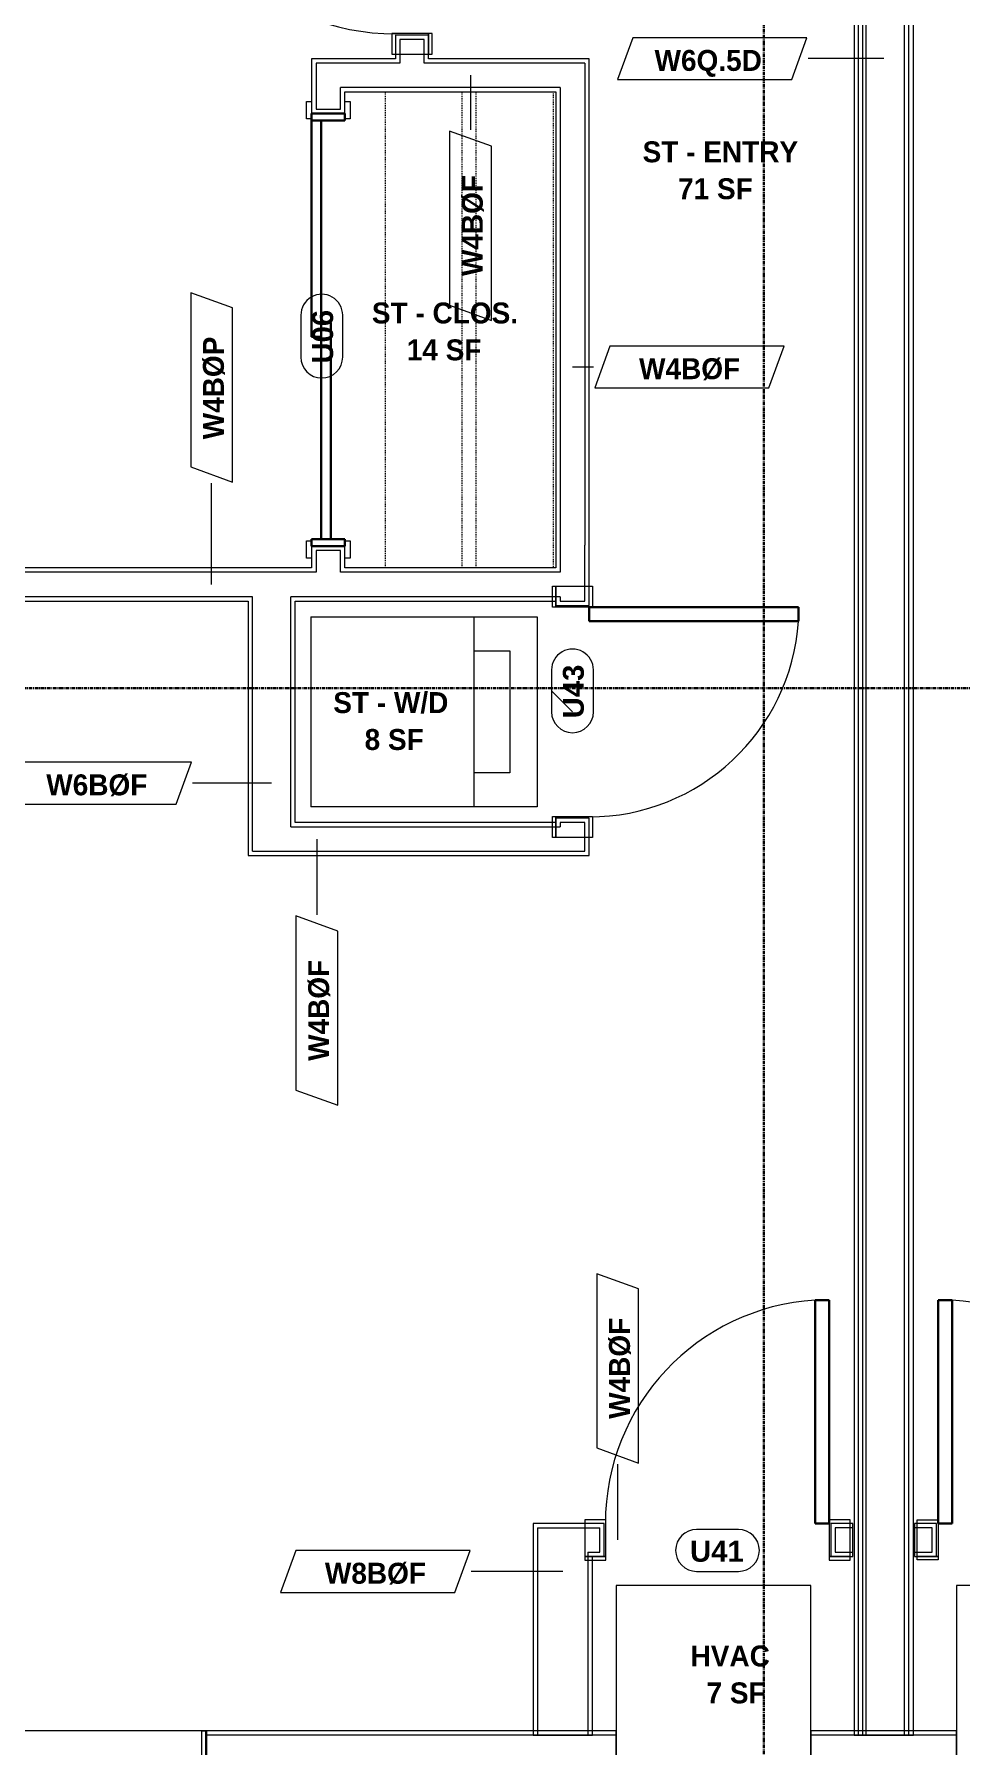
# Model space of a CAD drawing. Header units: inches. Extents: x -4058 to -1781, y 9814 to 12264.
# Drawn here: x -3258.9 to -3126.1, y 10015.6 to 10260.9 of the extents above; entities that cross this region are included whole.
import ezdxf

# ---------------------------------------------------------------- set-up
doc = ezdxf.new("R2010")
doc.units = ezdxf.units.IN
doc.header["$MEASUREMENT"] = 0
doc.linetypes.add('Dash', pattern=[0.25, 0.125, -0.125])
doc.linetypes.add('Grid Line 1_2_', pattern=[0.875, 0.5, -0.125, 0.125, -0.125])
for name, color, linetype, lineweight in [('0-1', 7, 'Continuous', 5), ('0-2', 7, 'Continuous', 9), ('A-AREA-IDEN', 2, 'Continuous', 9), ('A-DETL-GENF-HDLN-1', 7, 'Dash', 9), ('A-DETL-GENF-HDLN-2', 1, 'Continuous', 18), ('A-DOOR-3', 31, 'Continuous', 9), ('A-DOOR-4', 31, 'Continuous', 30), ('A-DOOR-FRAM-3', 31, 'Continuous', 30), ('A-DOOR-IDEN', 31, 'Continuous', 9), ('A-GENM-1', 7, 'Continuous', 9), ('A-GLAZ', 151, 'Continuous', 18), ('A-GLAZ-1', 10, 'Continuous', 30), ('A-GLAZ-2', 7, 'Continuous', 9), ('A-WALL', 113, 'Continuous', 18), ('A-WALL-1', 7, 'Continuous', 9), ('A-WALL-2', 250, 'Continuous', 18), ('A-WALL-3', 113, 'Continuous', 9), ('A-WALL-IDEN', 211, 'Continuous', 9), ('I-WALL-1', 7, 'Continuous', 9), ('I-WALL-2', 2, 'Continuous', 9), ('P-SANR-FIXT', 6, 'Continuous', 9), ('Q-CASE', 31, 'Continuous', 9), ('Q-CASE-HDLN', 31, 'Dash', 9), ('S-GRID-1', 1, 'Grid Line 1_2_', 30)]:
    doc.layers.add(name, color=color, linetype=linetype, lineweight=lineweight)
doc.styles.add('Arial_B', font='arialbd.ttf', dxfattribs={"height": 3})
doc.styles.add('Century Gothic_B_1', font='GOTHICB.TTF', dxfattribs={"height": 3})

# ---------------------------------------------------------------- blocks, each defined once
blk = doc.blocks.new('V-Series_EWC4_SPVU_RFA_2015 - 1ST FLOOR-2484708-UNIT PLANS - 1ST FLOOR')
at = {"layer": 'A-GENM-1'}
for p, q in [((-3126.69, 12090.69), (-3127.25, 12090.69)), ((-3127.25, 12090.69), (-3127.25, 12089.69)), ((-3098.81, 12090.69), (-3126.69, 12090.69)), ((-3126.69, 12090.69), (-3126.69, 12089.69)), ((-3126.69, 12089.69), (-3126.69, 12090.69)), ((-3098.81, 12089.69), (-3098.81, 12090.69)), ((-3098.25, 12090.69), (-3098.81, 12090.69)), ((-3098.81, 12090.69), (-3098.81, 12089.69)), ((-3098.25, 12089.69), (-3098.25, 12090.69)), ((-3127.25, 12089.69), (-3126.69, 12089.69)), ((-3126.69, 12089.69), (-3098.81, 12089.69)), ((-3126.69, 12089.69), (-3126.69, 12060.25)), ((-3126.25, 12089.69), (-3126.69, 12089.69)), ((-3126.25, 12088.69), (-3126.25, 12089.69)), ((-3123.45, 12088.69), (-3126.25, 12088.69)), ((-3122.95, 12089.69), (-3123.45, 12089.69)), ((-3123.45, 12089.69), (-3123.45, 12088.69)), ((-3122.95, 12088.69), (-3122.95, 12089.69)), ((-3119.97, 12088.69), (-3122.95, 12088.69)), ((-3119.47, 12089.69), (-3119.97, 12089.69)), ((-3119.97, 12089.69), (-3119.97, 12088.69)), ((-3119.47, 12088.69), (-3119.47, 12089.69)), ((-3116.48, 12088.69), (-3119.47, 12088.69)), ((-3115.98, 12089.69), (-3116.48, 12089.69)), ((-3116.48, 12089.69), (-3116.48, 12088.69)), ((-3115.98, 12088.69), (-3115.98, 12089.69)), ((-3113, 12088.69), (-3115.98, 12088.69)), ((-3112.5, 12089.69), (-3113, 12089.69)), ((-3113, 12089.69), (-3113, 12088.69)), ((-3112.5, 12088.69), (-3112.5, 12089.69)), ((-3109.51, 12088.69), (-3112.5, 12088.69)), ((-3109.01, 12089.69), (-3109.51, 12089.69)), ((-3109.51, 12089.69), (-3109.51, 12088.69)), ((-3109.01, 12088.69), (-3109.01, 12089.69)), ((-3106.03, 12088.69), (-3109.01, 12088.69)), ((-3105.53, 12089.69), (-3106.03, 12089.69)), ((-3106.03, 12089.69), (-3106.03, 12088.69)), ((-3105.53, 12088.69), (-3105.53, 12089.69)), ((-3102.55, 12088.69), (-3105.53, 12088.69)), ((-3102.05, 12089.69), (-3102.55, 12089.69)), ((-3102.55, 12089.69), (-3102.55, 12088.69)), ((-3102.05, 12088.69), (-3102.05, 12089.69)), ((-3099.25, 12088.69), (-3102.05, 12088.69)), ((-3098.81, 12089.69), (-3099.25, 12089.69)), ((-3099.25, 12089.69), (-3099.25, 12088.69)), ((-3098.81, 12089.69), (-3098.25, 12089.69)), ((-3098.81, 12060.25), (-3098.81, 12089.69)), ((-3126.69, 12060.25), (-3098.81, 12060.25))]:
    blk.add_line(p, q, dxfattribs=at)
blk = doc.blocks.new('Window-Double_Hung-Marvin-Essential - 1-WIDE _TEMP ALL_ ESDH3066-3454274-UNIT PLANS - 1ST FLOOR')
at = {"layer": 'A-DETL-GENF-HDLN-1'}
blk.add_line((16.1, 3.97), (-16.5, 3.97), dxfattribs=at)
at = {"layer": 'A-DETL-GENF-HDLN-2'}
for p, q in [((-19.25, 2.98), (-19.25, 2.94)), ((-17.75, 2.98), (-19.25, 2.98)), ((-19.25, 2.94), (-17.9, 2.94)), ((-17.9, 2.94), (-17.9, 2.83)), ((-17.9, 2.83), (-17.75, 2.83)), ((-17.75, 4.03), (-17.16, 4.03)), ((-17.75, 4.03), (-17.75, 0.94)), ((-17.08, 3.62), (-17.16, 4.03)), ((-17.08, 3.62), (-16.19, 3.62)), ((-16.85, 4), (-16.85, 3.62)), ((-16.3, 4), (-16.85, 4)), ((-16.38, 3.52), (-16.72, 3.52)), ((-16.72, 3.52), (-16.72, 0.94)), ((-15.34, 3.44), (-16.56, 3.44)), ((-16.56, 2.5), (-16.56, 3.44)), ((-16.56, 2.5), (-15.34, 2.5)), ((-16.38, 3.62), (-16.38, 3.52)), ((-16.3, 3.76), (-16.3, 4)), ((-16.18, 3.76), (-16.3, 3.76)), ((-16.19, 3.72), (-16.1, 3.72)), ((-16.19, 3.62), (-16.19, 3.72)), ((-16.18, 3.97), (-16.1, 3.97)), ((-16.18, 3.97), (-16.18, 3.76)), ((-16.1, 3.72), (-16.1, 3.97)), ((-15.94, 2.62), (-15.94, 3.34)), ((-15.94, 3.34), (-15.28, 3.34)), ((-15.28, 2.62), (-15.94, 2.62)), ((-15.84, 2.63), (-15.84, 3.32)), ((-15.54, 2.76), (-15.54, 3.2)), ((-15.34, 3.44), (-15.28, 3.38)), ((-15.34, 2.5), (-15.28, 2.56)), ((-15.28, 3.34), (-15.28, 3.38)), ((-15.28, 2.56), (-15.28, 2.62)), ((15.34, 3.44), (15.28, 3.38)), ((15.28, 3.34), (15.28, 3.38)), ((15.94, 3.34), (15.28, 3.34)), ((15.28, 2.56), (15.28, 2.62)), ((15.28, 2.62), (15.94, 2.62)), ((15.34, 2.5), (15.28, 2.56)), ((15.34, 3.44), (16.56, 3.44)), ((16.56, 2.5), (15.34, 2.5)), ((15.54, 2.76), (15.54, 3.2)), ((15.84, 2.63), (15.84, 3.32)), ((15.94, 2.62), (15.94, 3.34)), ((16.18, 3.97), (16.1, 3.97)), ((16.1, 3.72), (16.1, 3.97)), ((16.19, 3.72), (16.1, 3.72)), ((16.18, 3.97), (16.18, 3.76)), ((16.18, 3.76), (16.3, 3.76)), ((16.19, 3.62), (16.19, 3.72)), ((17.08, 3.62), (16.19, 3.62)), ((16.3, 3.76), (16.3, 4)), ((16.3, 4), (16.85, 4)), ((16.38, 3.62), (16.38, 3.52)), ((16.38, 3.52), (16.72, 3.52)), ((16.56, 2.5), (16.56, 3.44)), ((16.72, 3.52), (16.72, 0.94)), ((16.85, 4), (16.85, 3.62)), ((17.08, 3.62), (17.16, 4.03)), ((17.75, 4.03), (17.16, 4.03)), ((17.75, 4.03), (17.75, 0.94)), ((17.75, 2.98), (19.25, 2.98)), ((17.9, 2.83), (17.75, 2.83)), ((17.9, 2.94), (17.9, 2.83)), ((19.25, 2.94), (17.9, 2.94)), ((19.25, 2.98), (19.25, 2.94)), ((-16.72, 0.94), (-17.75, 0.94)), ((-17.13, 0.91), (-17.13, -4.44)), ((-15.34, 2.22), (-16.56, 2.22)), ((-16.56, 1.28), (-16.56, 2.22)), ((-16.56, 1.28), (-15.34, 1.28)), ((-15.94, 1.4), (-15.94, 2.12)), ((-15.94, 2.12), (-15.28, 2.12)), ((-15.28, 1.4), (-15.94, 1.4)), ((-15.84, 1.41), (-15.84, 2.1)), ((-15.54, 1.54), (-15.54, 1.98)), ((-15.34, 2.22), (-15.28, 2.16)), ((-15.34, 1.28), (-15.28, 1.34)), ((-15.28, 2.12), (-15.28, 2.16)), ((-15.28, 1.34), (-15.28, 1.4)), ((15.34, 2.22), (15.28, 2.16)), ((15.28, 2.12), (15.28, 2.16)), ((15.94, 2.12), (15.28, 2.12)), ((15.28, 1.34), (15.28, 1.4)), ((15.28, 1.4), (15.94, 1.4)), ((15.34, 1.28), (15.28, 1.34)), ((15.34, 2.22), (16.56, 2.22)), ((16.56, 1.28), (15.34, 1.28)), ((15.54, 1.54), (15.54, 1.98)), ((15.84, 1.41), (15.84, 2.1)), ((15.94, 1.4), (15.94, 2.12)), ((16.56, 1.28), (16.56, 2.22)), ((16.72, 0.94), (17.75, 0.94)), ((17.12, -4.44), (17.12, 0.91)), ((-17.13, -4.44), (-17.75, -4.44)), ((17.12, -4.44), (17.75, -4.44))]:
    blk.add_line(p, q, dxfattribs=at)
at = {"layer": 'A-GLAZ'}
for p, q in [((15.84, 3.32), (-15.84, 3.32)), ((15.84, 3.2), (-15.84, 3.2)), ((15.84, 2.76), (-15.84, 2.76)), ((15.84, 2.63), (-15.84, 2.63)), ((15.84, 2.1), (-15.84, 2.1)), ((15.84, 1.98), (-15.84, 1.98)), ((15.84, 1.54), (-15.84, 1.54)), ((15.84, 1.41), (-15.84, 1.41))]:
    blk.add_line(p, q, dxfattribs=at)
at = {"layer": 'A-GLAZ-1'}
for p, q in [((-17.75, 4.03), (-17.75, 0.94)), ((17.75, 0.94), (17.75, 4.03)), ((-17.75, 0.91), (-17.75, -4.44)), ((17.75, -4.44), (17.75, 0.91))]:
    blk.add_line(p, q, dxfattribs=at)
at = {"layer": 'A-GLAZ-2'}
for p, q in [((17.75, 4.03), (-17.75, 4.03)), ((19.62, 4.5), (17.75, 4.5)), ((17.75, 4.5), (17.75, 4.44)), ((17.75, 4.44), (19.62, 4.44)), ((19.62, 4.44), (19.62, 4.5)), ((-17.75, 0.94), (17.75, 0.94)), ((-17.75, -4.44), (17.75, -4.44))]:
    blk.add_line(p, q, dxfattribs=at)
blk = doc.blocks.new('CTR - 1st Phase - Shell_rvt-1-UNIT PLANS - 1ST FLOOR')
at = {"layer": 'A-WALL-1'}
for p, q in [((-3175.44, 10017.71), (-3234.22, 10017.71)), ((-3175.44, 10010.59), (-3175.44, 10017.71)), ((-3126.69, 10017.71), (-3147.56, 10017.71)), ((-3147.56, 10017.71), (-3147.56, 10010.59)), ((-3126.69, 10010.59), (-3126.69, 10017.71))]:
    blk.add_line(p, q, dxfattribs=at)
at = {"layer": 'A-WALL-2'}
for p, q in [((-3175.44, 10017.09), (-3234.22, 10017.09)), ((-3126.69, 10017.09), (-3147.56, 10017.09))]:
    blk.add_line(p, q, dxfattribs=at)
at = {"layer": '0-2', "rotation": 180}
for name, p in [('V-Series_EWC4_SPVU_RFA_2015 - 1ST FLOOR-2484708-UNIT PLANS - 1ST FLOOR', (-6274.25, 22098.78)), ('V-Series_EWC4_SPVU_RFA_2015 - 1ST FLOOR-2484708-UNIT PLANS - 1ST FLOOR', (-6225.5, 22098.78)), ('Window-Double_Hung-Marvin-Essential - 1-WIDE _TEMP ALL_ ESDH3066-3454274-UNIT PLANS - 1ST FLOOR', (-3251.97, 10013.28))]:
    blk.add_blockref(name, p, dxfattribs=at)
blk = doc.blocks.new('CTR - 1st Phase - Common Walls_rvt-1-UNIT PLANS - 1ST FLOOR')
at = {"layer": 'A-WALL-2'}
for p, q in [((-3140.75, 10017.09), (-3140.75, 10356.04)), ((-3140.12, 10017.09), (-3140.12, 10356.04)), ((-3139.62, 10017.09), (-3139.62, 10356.04)), ((-3134.12, 10017.09), (-3134.12, 10356.04)), ((-3133.5, 10017.09), (-3133.5, 10356.04))]:
    blk.add_line(p, q, dxfattribs=at)
at = {"layer": 'I-WALL-1'}
for p, q in [((-3141.37, 10355.41), (-3141.37, 10017.09)), ((-3132.87, 10017.09), (-3132.87, 10355.41)), ((-3141.37, 10017.09), (-3132.87, 10017.09))]:
    blk.add_line(p, q, dxfattribs=at)
blk = doc.blocks.new('CTR - 1st Phase - Structure_rvt-1-UNIT PLANS - 1ST FLOOR')
at = {"layer": 'S-GRID-1'}
for p, q in [((-3154.32, 9814.03), (-3154.32, 12247.5)), ((-1781.27, 10167.19), (-4041.78, 10167.19))]:
    blk.add_line(p, q, dxfattribs=at)
blk = doc.blocks.new('SLIDING - FLUSH - SLIDING - FLUSH - 5-0 x 6-8-3203586-UNIT PLANS - 1ST FLOOR')
at = {"layer": 'A-DOOR-3'}
for p, q in [((-32.75, 3.25), (-30.25, 3.25)), ((-32.75, 2.5), (-32.75, 3.25)), ((-30.25, 2.5), (-32.75, 2.5)), ((-30.25, 3.25), (-30.25, 2.5)), ((30.25, 3.25), (32.75, 3.25)), ((30.25, 2.5), (30.25, 3.25)), ((32.75, 2.5), (30.25, 2.5)), ((32.75, 3.25), (32.75, 2.5)), ((-32.75, -2.25), (-30.25, -2.25)), ((-32.75, -3), (-32.75, -2.25)), ((-30.25, -2.25), (-30.25, -3)), ((30.25, -2.25), (32.75, -2.25)), ((30.25, -3), (30.25, -2.25)), ((32.75, -2.25), (32.75, -3)), ((-30.25, -3), (-32.75, -3)), ((32.75, -3), (30.25, -3))]:
    blk.add_line(p, q, dxfattribs=at)
at = {"layer": 'A-DOOR-4'}
for p, q in [((-1, -0.88), (-1, 0.5)), ((-1, 0.5), (30, 0.5)), ((30, 0.5), (30, -0.88)), ((-30, -2.25), (-30, -0.88)), ((-30, -0.88), (1, -0.88)), ((1, -2.25), (-30, -2.25)), ((30, -0.88), (-1, -0.88)), ((1, -0.88), (1, -2.25))]:
    blk.add_line(p, q, dxfattribs=at)
at = {"layer": 'A-DOOR-FRAM-3'}
for p, q in [((-31, -2.25), (-31, 2.5)), ((-31, 2.5), (-30, 2.5)), ((-30, 2.5), (-30, -2.25)), ((30, 2.5), (31, 2.5)), ((30, -2.25), (30, 2.5)), ((31, 2.5), (31, -2.25)), ((-30, -2.25), (-31, -2.25)), ((31, -2.25), (30, -2.25))]:
    blk.add_line(p, q, dxfattribs=at)
blk = doc.blocks.new('SWING - SINGLE - FLUSH - SWING - FLUSH - 2-10 x 6-8 - PRIVACY-4346066-UNIT PLANS - 1ST FLOOR')
at = {"layer": 'A-DOOR-3'}
for p, q in [((-17, 2.87), (-20, 2.87)), ((-20, 2.87), (-20, -2.38)), ((-17, -2.38), (-17, 2.87)), ((20, 2.87), (17, 2.87)), ((17, 2.87), (17, -2.38)), ((20, -2.38), (20, 2.87)), ((-20, -2.38), (-17, -2.38)), ((-17, -2.38), (-20, -2.38)), ((-20, -2.38), (-20, -2.88)), ((-17, -2.88), (-17, -2.38)), ((17, -2.38), (20, -2.38)), ((20, -2.38), (17, -2.38)), ((17, -2.38), (17, -2.88)), ((20, -2.88), (20, -2.38)), ((-20, -2.88), (-17, -2.88)), ((17, -2.88), (20, -2.88))]:
    blk.add_line(p, q, dxfattribs=at)
blk.add_arc((17, 2.37), 34.07, 93.3657, 180, dxfattribs=at)
at = {"layer": 'A-DOOR-4'}
for p, q in [((15, 2.37), (15, 36.38)), ((17, 36.38), (15, 36.38)), ((17, 2.37), (17, 36.38)), ((17, 2.37), (15, 2.37))]:
    blk.add_line(p, q, dxfattribs=at)
blk = doc.blocks.new('OD_CW_Closet - OD_CW_Closet-3786599-UNIT PLANS - 1ST FLOOR')
at = {"layer": 'Q-CASE-HDLN'}
for p, q in [((0.74, -24), (0.74, 0)), ((0.74, 0), (68.99, 0)), ((68.99, 0), (68.99, -24)), ((0.74, -11), (68.99, -11)), ((0.74, -13), (68.99, -13)), ((68.99, -24), (0.74, -24))]:
    blk.add_line(p, q, dxfattribs=at)
blk = doc.blocks.new('SWING - SINGLE - FLUSH - SWING - FLUSH - 2-6 x 6-8 - PASSAGE-4346079-UNIT PLANS - 1ST FLOOR')
at = {"layer": 'A-DOOR-3'}
for p, q in [((-18, 2.375), (-18, 2.875)), ((-18, 2.875), (-15, 2.875)), ((-15, 2.875), (-15, 2.375)), ((15, 2.375), (15, 2.875)), ((15, 2.875), (18, 2.875)), ((18, 2.875), (18, 2.375)), ((-18, 2.375), (-15, 2.375)), ((-18, -2.875), (-18, 2.375)), ((-15, 2.375), (-18, 2.375)), ((-15, 2.375), (-15, -2.875)), ((15, 2.375), (18, 2.375)), ((15, -2.875), (15, 2.375)), ((18, 2.375), (15, 2.375)), ((18, 2.375), (18, -2.875)), ((-15, -2.875), (-18, -2.875)), ((18, -2.875), (15, -2.875))]:
    blk.add_line(p, q, dxfattribs=at)
blk.add_arc((15, -2.375), 30.067, 180, 266.18593, dxfattribs=at)
at = {"layer": 'A-DOOR-4'}
for p, q in [((13, -2.375), (13, -32.375)), ((15, -2.375), (13, -2.375)), ((15, -2.375), (15, -32.375)), ((15, -32.375), (13, -32.375))]:
    blk.add_line(p, q, dxfattribs=at)
blk = doc.blocks.new('Stacked Washer and Dryer - 26_x25_ - Private-1352637-UNIT PLANS - 1ST FLOOR')
at = {"layer": 'P-SANR-FIXT'}
for p, q in [((0, 13.625), (32.4375, 13.625)), ((0, 13.625), (0, -13.625)), ((23.34375, 13.625), (23.34375, -13.625)), ((32.4375, 13.625), (32.4375, -13.625)), ((23.34375, 8.75), (28.53125, 8.75)), ((28.53125, 8.75), (28.53125, -8.75)), ((28.53125, -8.75), (23.34375, -8.75)), ((32.4375, -13.625), (0, -13.625))]:
    blk.add_line(p, q, dxfattribs=at)
blk = doc.blocks.new('SWING - SINGLE - FLUSH - SWING - 32_ x 80_ - WITH ACOUSTICAL SEAL-4346071-UNIT PLANS - 1ST FLOOR')
at = {"layer": 'A-DOOR-3'}
for p, q in [((-16, 2.87), (-19, 2.87)), ((-19, 2.87), (-19, -2.38)), ((-16, -2.38), (-16, 2.87)), ((19, 2.87), (16, 2.87)), ((16, 2.87), (16, -2.38)), ((19, -2.38), (19, 2.87)), ((-19, -2.38), (-16, -2.38)), ((-16, -2.38), (-19, -2.38)), ((-19, -2.38), (-19, -2.88)), ((-16, -2.88), (-16, -2.38)), ((16, -2.38), (19, -2.38)), ((19, -2.38), (16, -2.38)), ((16, -2.38), (16, -2.88)), ((19, -2.88), (19, -2.38)), ((-19, -2.88), (-16, -2.88)), ((16, -2.88), (19, -2.88))]:
    blk.add_line(p, q, dxfattribs=at)
blk.add_arc((16, 2.37), 32.07, 93.5759, 180, dxfattribs=at)
at = {"layer": 'A-DOOR-4'}
for p, q in [((14, 2.37), (14, 34.38)), ((16, 34.38), (14, 34.38)), ((16, 2.37), (16, 34.38)), ((16, 2.37), (14, 2.37))]:
    blk.add_line(p, q, dxfattribs=at)
blk = doc.blocks.new('SWING - SINGLE - FLUSH - SWING - 32_ x 80_ - WITH ACOUSTICAL SEAL-4346081-UNIT PLANS - 1ST FLOOR')
at = {"layer": 'A-DOOR-3'}
for p, q in [((-19, 2.37), (-19, 2.87)), ((-19, 2.87), (-16, 2.87)), ((-16, 2.87), (-16, 2.37)), ((16, 2.37), (16, 2.87)), ((16, 2.87), (19, 2.87)), ((19, 2.87), (19, 2.37)), ((-19, 2.37), (-16, 2.37)), ((-19, -2.88), (-19, 2.37)), ((-16, 2.37), (-19, 2.37)), ((-16, 2.37), (-16, -2.88)), ((16, 2.37), (19, 2.37)), ((16, -2.88), (16, 2.37)), ((19, 2.37), (16, 2.37)), ((19, 2.37), (19, -2.88)), ((-16, -2.88), (-19, -2.88)), ((19, -2.88), (16, -2.88))]:
    blk.add_line(p, q, dxfattribs=at)
blk.add_arc((16, -2.38), 32.07, 180, 266.4241, dxfattribs=at)
at = {"layer": 'A-DOOR-4'}
for p, q in [((14, -2.38), (14, -34.38)), ((16, -2.38), (14, -2.38)), ((16, -2.38), (16, -34.38)), ((16, -34.38), (14, -34.38))]:
    blk.add_line(p, q, dxfattribs=at)
blk = doc.blocks.new('Wall Tag - Arch Wall-3956453-UNIT PLANS - 1ST FLOOR')
at = {"layer": 'A-WALL-IDEN'}
for p, q in [((-0.3561, 0.0937), (-0.4244, -0.0937)), ((0.4244, 0.0937), (-0.3561, 0.0937)), ((0.3561, -0.0937), (0.4244, 0.0937)), ((-0.4244, -0.0937), (0.3561, -0.0937))]:
    blk.add_line(p, q, dxfattribs=at)
blk = doc.blocks.new('Door Tag - Type Mark-2601225-UNIT PLANS - 1ST FLOOR')
at = {"layer": 'A-DOOR-IDEN'}
for p, q in [((0.09375, 0.09375), (-0.09375, 0.09375)), ((-0.09375, -0.09375), (0.09375, -0.09375))]:
    blk.add_line(p, q, dxfattribs=at)
for centre, start, end in [((-0.09375, 0), 90, 270), ((0.09375, 0), 270, 90)]:
    blk.add_arc(centre, 0.09375, start, end, dxfattribs=at)

msp = doc.modelspace()

# ---------------------------------------------------------------- block references
at = {"layer": '0-1'}
msp.add_blockref('CTR - 1st Phase - Shell_rvt-1-UNIT PLANS - 1ST FLOOR', (0, 0), dxfattribs=at)

# ---------------------------------------------------------------- next in the draw order: linework, layer by layer
at = {"layer": 'A-DOOR-IDEN'}
msp.add_line((-3181.72, 10163.79), (-3184.72, 10166.79), dxfattribs=at)
at = {"layer": 'A-WALL'}
for p, q in [((-3206.47, 10260.16), (-3206.47, 10256.79)), ((-3202.97, 10260.16), (-3206.47, 10260.16)), ((-3202.97, 10256.79), (-3202.97, 10260.16)), ((-3218.47, 10256.79), (-3218.47, 10250.16)), ((-3206.47, 10256.79), (-3218.47, 10256.79)), ((-3179.97, 10256.79), (-3202.97, 10256.79)), ((-3179.97, 10256.79), (-3179.97, 10187.66)), ((-3214.97, 10250.16), (-3214.97, 10253.29)), ((-3183.47, 10253.29), (-3214.97, 10253.29)), ((-3183.47, 10253.29), (-3183.47, 10187.66)), ((-3218.47, 10250.16), (-3214.97, 10250.16)), ((-3214.97, 10186.91), (-3218.47, 10186.91)), ((-3218.47, 10186.91), (-3218.47, 10183.79)), ((-3214.97, 10183.79), (-3214.97, 10186.91)), ((-3183.47, 10187.66), (-3183.47, 10183.79)), ((-3179.97, 10179.66), (-3179.97, 10187.66)), ((-3218.47, 10183.79), (-3334.47, 10183.79)), ((-3183.47, 10183.79), (-3214.97, 10183.79)), ((-3227.6, 10180.29), (-3334.47, 10180.29)), ((-3227.6, 10143.79), (-3227.6, 10180.29)), ((-3222.1, 10147.29), (-3222.1, 10180.29)), ((-3183.47, 10180.29), (-3222.1, 10180.29)), ((-3183.47, 10180.29), (-3183.47, 10179.66)), ((-3183.47, 10179.66), (-3179.97, 10179.66)), ((-3222.1, 10147.29), (-3183.47, 10147.29)), ((-3179.97, 10147.91), (-3183.47, 10147.91)), ((-3183.47, 10147.91), (-3183.47, 10147.29)), ((-3179.97, 10143.79), (-3179.97, 10147.91)), ((-3227.6, 10143.79), (-3179.97, 10143.79)), ((-3186.75, 10046.83), (-3186.75, 10017.08)), ((-3186.75, 10046.83), (-3177.81, 10046.83)), ((-3177.81, 10043.33), (-3177.81, 10046.83)), ((-3144.06, 10046.83), (-3144.06, 10043.33)), ((-3141.56, 10046.83), (-3144.06, 10046.83)), ((-3130.19, 10046.83), (-3132.69, 10046.83)), ((-3130.19, 10043.33), (-3130.19, 10046.83)), ((-3179.5, 10043.33), (-3179.5, 10017.08)), ((-3179.5, 10043.33), (-3177.81, 10043.33)), ((-3144.06, 10043.33), (-3141.56, 10043.33)), ((-3132.69, 10043.33), (-3130.19, 10043.33))]:
    msp.add_line(p, q, dxfattribs=at)
at = {"layer": 'A-WALL-3'}
for p, q in [((-3207.1, 10260.79), (-3207.1, 10257.41)), ((-3202.35, 10260.79), (-3207.1, 10260.79)), ((-3202.35, 10257.41), (-3202.35, 10260.79)), ((-3219.1, 10257.41), (-3219.1, 10249.54)), ((-3207.1, 10257.41), (-3219.1, 10257.41)), ((-3179.35, 10257.41), (-3202.35, 10257.41)), ((-3179.35, 10187.66), (-3179.35, 10257.41)), ((-3214.35, 10249.54), (-3214.35, 10252.66)), ((-3214.35, 10252.66), (-3184.1, 10252.66)), ((-3184.1, 10252.66), (-3184.1, 10187.66)), ((-3219.1, 10249.54), (-3214.35, 10249.54)), ((-3219.1, 10187.54), (-3219.1, 10184.41)), ((-3214.35, 10187.54), (-3219.1, 10187.54)), ((-3214.35, 10184.41), (-3214.35, 10187.54)), ((-3184.1, 10187.66), (-3184.1, 10184.41)), ((-3179.35, 10179.04), (-3179.35, 10187.66)), ((-3219.1, 10184.41), (-3334.47, 10184.41)), ((-3184.1, 10184.41), (-3214.35, 10184.41)), ((-3302.29, 10179.66), (-3228.22, 10179.66)), ((-3228.22, 10179.66), (-3228.22, 10143.17)), ((-3221.47, 10147.92), (-3221.47, 10179.66)), ((-3221.47, 10179.66), (-3184.1, 10179.66)), ((-3184.1, 10179.66), (-3184.1, 10179.04)), ((-3184.1, 10179.04), (-3179.35, 10179.04)), ((-3184.1, 10147.92), (-3221.47, 10147.92)), ((-3179.35, 10148.54), (-3184.1, 10148.54)), ((-3184.1, 10148.54), (-3184.1, 10147.92)), ((-3179.35, 10143.17), (-3179.35, 10148.54)), ((-3228.22, 10143.17), (-3179.35, 10143.17)), ((-3177.19, 10047.46), (-3178.87, 10047.46)), ((-3177.19, 10042.71), (-3177.19, 10047.46)), ((-3141.56, 10047.46), (-3144.69, 10047.46)), ((-3144.69, 10047.46), (-3144.69, 10042.71)), ((-3141.56, 10042.71), (-3141.56, 10047.46)), ((-3129.56, 10047.46), (-3132.69, 10047.46)), ((-3132.69, 10047.46), (-3132.69, 10042.71)), ((-3129.56, 10042.71), (-3129.56, 10047.46)), ((-3178.87, 10042.71), (-3177.19, 10042.71)), ((-3144.69, 10042.71), (-3141.56, 10042.71)), ((-3132.69, 10042.71), (-3129.56, 10042.71))]:
    msp.add_line(p, q, dxfattribs=at)
at = {"layer": 'A-WALL-IDEN'}
for p, q in [((-3196.33, 10255.04), (-3196.33, 10247.2)), ((-3137.12, 10257.42), (-3147.97, 10257.42)), ((-3181.72, 10213.22), (-3178.69, 10213.22)), ((-3233.44, 10182.04), (-3233.44, 10196.54)), ((-3224.85, 10153.57), (-3236.18, 10153.57)), ((-3218.35, 10145.54), (-3218.35, 10134.7)), ((-3175.24, 10045.08), (-3175.24, 10055.93)), ((-3183.12, 10040.56), (-3196.25, 10040.56))]:
    msp.add_line(p, q, dxfattribs=at)
at = {"layer": 'I-WALL-2'}
for p, q in [((-3178.87, 10047.46), (-3187.37, 10047.46)), ((-3187.37, 10047.46), (-3187.37, 10017.08)), ((-3178.87, 10017.08), (-3178.87, 10042.71)), ((-3187.37, 10017.08), (-3178.87, 10017.08))]:
    msp.add_line(p, q, dxfattribs=at)

# ---------------------------------------------------------------- next in the draw order: block references
at = {"layer": '0-1'}
for name in ['CTR - 1st Phase - Structure_rvt-1-UNIT PLANS - 1ST FLOOR', 'CTR - 1st Phase - Common Walls_rvt-1-UNIT PLANS - 1ST FLOOR']:
    msp.add_blockref(name, (0, 0), dxfattribs=at)
at = {"layer": 'A-DOOR-3'}
for name, p, rotation in [('SWING - SINGLE - FLUSH - SWING - FLUSH - 2-10 x 6-8 - PRIVACY-4346066-UNIT PLANS - 1ST FLOOR', (-3204.72, 10278.04), 89.99999999996564), ('SLIDING - FLUSH - SLIDING - FLUSH - 5-0 x 6-8-3203586-UNIT PLANS - 1ST FLOOR', (-3216.85, 10218.54), 269.9999999999529), ('SWING - SINGLE - FLUSH - SWING - FLUSH - 2-6 x 6-8 - PASSAGE-4346079-UNIT PLANS - 1ST FLOOR', (-3181.72, 10163.79), 90.00000000002414), ('SWING - SINGLE - FLUSH - SWING - 32_ x 80_ - WITH ACOUSTICAL SEAL-4346081-UNIT PLANS - 1ST FLOOR', (-3113.31, 10045.08), 180)]:
    msp.add_blockref(name, p, dxfattribs=dict(at, rotation=rotation))
msp.add_blockref('SWING - SINGLE - FLUSH - SWING - 32_ x 80_ - WITH ACOUSTICAL SEAL-4346071-UNIT PLANS - 1ST FLOOR', (-3160.94, 10045.08), dxfattribs=at)
at = {"layer": 'A-DOOR-IDEN', "xscale": 31.99999999999999, "yscale": 31.99999999999999, "zscale": 31.99999999999999, "rotation": 89.99999999999955}
for p in [(-3217.65, 10217.64), (-3181.72, 10166.79)]:
    msp.add_blockref('Door Tag - Type Mark-2601225-UNIT PLANS - 1ST FLOOR', p, dxfattribs=at)
at = {"layer": 'A-DOOR-IDEN', "xscale": 31.99999999999999, "yscale": 31.99999999999999, "zscale": 31.99999999999999}
msp.add_blockref('Door Tag - Type Mark-2601225-UNIT PLANS - 1ST FLOOR', (-3160.94, 10043.58), dxfattribs=at)
at = {"layer": 'A-WALL-IDEN', "xscale": 31.99999999999999, "yscale": 31.99999999999999, "zscale": 31.99999999999999}
for p in [(-3161.7, 10257.42), (-3164.96, 10213.22), (-3249.91, 10153.57), (-3209.98, 10040.56)]:
    msp.add_blockref('Wall Tag - Arch Wall-3956453-UNIT PLANS - 1ST FLOOR', p, dxfattribs=at)
at = {"layer": 'A-WALL-IDEN', "xscale": 31.99999999999999, "yscale": 31.99999999999999, "zscale": 31.99999999999999, "rotation": 89.99999999999955}
for p in [(-3196.33, 10233.46), (-3233.44, 10210.28), (-3218.35, 10120.97), (-3175.24, 10069.66)]:
    msp.add_blockref('Wall Tag - Arch Wall-3956453-UNIT PLANS - 1ST FLOOR', p, dxfattribs=at)
at = {"layer": 'P-SANR-FIXT'}
msp.add_blockref('Stacked Washer and Dryer - 26_x25_ - Private-1352637-UNIT PLANS - 1ST FLOOR', (-3219.22, 10163.79), dxfattribs=at)
at = {"layer": 'Q-CASE', "rotation": 89.99999999997759}
msp.add_blockref('OD_CW_Closet - OD_CW_Closet-3786599-UNIT PLANS - 1ST FLOOR', (-3208.51, 10183.68), dxfattribs=at)

# ---------------------------------------------------------------- next in the draw order: texts
at = {"layer": 'A-AREA-IDEN', "char_height": 3, "attachment_point": 1, "style": 'Century Gothic_B_1'}
for s, insert, width in [('ST - ENTRY', (-3171.67, 10245.56), 24.745), ('71 SF', (-3166.59, 10240.27), 12.423), ('ST - CLOS.', (-3210.47, 10222.46), 24.543), ('14 SF', (-3205.47, 10217.17), 12.423), ('ST - W/D', (-3216, 10166.61), 20.402), ('8 SF', (-3211.51, 10161.32), 9.494), ('HVAC', (-3164.8, 10029.95), 15.049), ('7 SF', (-3162.51, 10024.66), 9.494)]:
    msp.add_mtext(s, dxfattribs=dict(at, insert=insert, width=width))
at = {"layer": 'A-DOOR-IDEN', "char_height": 3, "width": 9.393, "attachment_point": 1, "rotation": 90, "style": 'Arial_B'}
for s, insert in [('U06', (-3219.03, 10213.71)), ('U43', (-3183.1, 10162.86))]:
    msp.add_mtext(s, dxfattribs=dict(at, insert=insert))
at = {"layer": 'A-DOOR-IDEN', "insert": (-3164.87, 10044.96), "char_height": 3, "width": 9.393, "attachment_point": 1, "style": 'Arial_B'}
msp.add_mtext('U41', dxfattribs=at)
at = {"layer": 'A-WALL-IDEN', "char_height": 3, "attachment_point": 1, "style": 'Century Gothic_B_1'}
for s, insert, width in [('W6Q.5D', (-3169.96, 10258.66), 19.897), ('W4BØF', (-3172.18, 10214.47), 17.372), ('W6BØF', (-3257.13, 10154.82), 17.372), ('W8BØF', (-3217.2, 10041.81), 17.372)]:
    msp.add_mtext(s, dxfattribs=dict(at, insert=insert, width=width))
at = {"layer": 'A-WALL-IDEN', "char_height": 3, "attachment_point": 1, "rotation": 90, "style": 'Century Gothic_B_1'}
for s, insert, width in [('W4BØF', (-3197.58, 10226.25), 17.372), ('W4BØP', (-3234.68, 10202.85), 17.877), ('W4BØF', (-3219.6, 10113.75), 17.372), ('W4BØF', (-3176.49, 10062.44), 17.372)]:
    msp.add_mtext(s, dxfattribs=dict(at, insert=insert, width=width))

doc.saveas('drawing.dxf')
